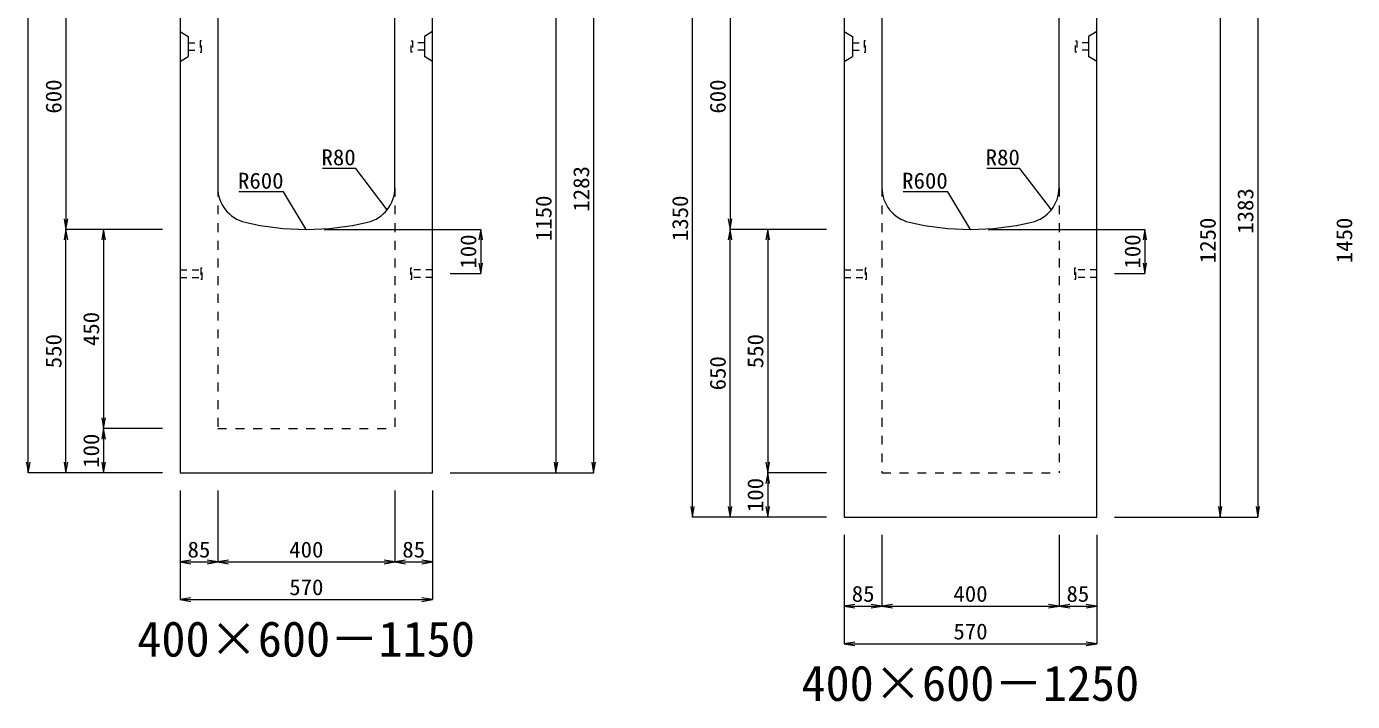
# Model space of a CAD drawing. Units: millimetres at full size. Extents: x -18734 to 51600, y -18820 to 17820.
# Drawn here: x 34918 to 37913, y 4934 to 6458 of the extents above; entities that cross this region are included whole.
import ezdxf
from ezdxf.enums import TextEntityAlignment as Align

# ---------------------------------------------------------------- set-up
doc = ezdxf.new("R2010")
doc.units = ezdxf.units.MM
doc.header["$LTSCALE"] = 20
doc.linetypes.add('USER1', pattern=[2, 1, -1])
doc.linetypes.add('USER2', pattern=[1.35, 0.75, -0.6])
for name, color, linetype, lineweight in [('インサート', 3, 'USER2', 9), ('寸法線', 7, 'Continuous', 13), ('引出線', 4, 'Continuous', 13), ('本体', 2, 'Continuous', 13)]:
    doc.layers.add(name, color=color, linetype=linetype, lineweight=lineweight)
doc.layers.add('文字', color=7, linetype='Continuous')
doc.styles.add('ＭＳ 明朝', font='')
doc.styles.get('ＭＳ 明朝').set_extended_font_data('MS Mincho')

# ---------------------------------------------------------------- blocks, each defined once
blk = doc.blocks.new('open_arrow')
at = {"color": 0, "linetype": 'Continuous', "lineweight": -2}
blk.add_lwpolyline([(7.5, 1.25), (0, 0), (7.5, -1.25)], dxfattribs=at)

msp = doc.modelspace()

# ---------------------------------------------------------------- linework, layer by layer
at = {"layer": 'インサート'}
for p, q in [((35283.2, 6421.5), (35310.2, 6421.5)), ((35283.2, 6421.5), (35283.2, 6404.5)), ((35313.2, 6425.5), (35310.2, 6425.5)), ((35310.2, 6425.5), (35310.2, 6400.5)), ((35313.2, 6400.5), (35313.2, 6425.5)), ((35786.8, 6425.5), (35789.8, 6425.5)), ((35786.8, 6400.5), (35786.8, 6425.5)), ((35789.8, 6425.5), (35789.8, 6400.5)), ((35816.8, 6421.5), (35789.8, 6421.5)), ((35816.8, 6421.5), (35816.8, 6404.5)), ((36783.2, 6421.5), (36810.2, 6421.5)), ((36783.2, 6421.5), (36783.2, 6404.5)), ((36813.2, 6425.5), (36810.2, 6425.5)), ((36810.2, 6425.5), (36810.2, 6400.5)), ((36813.2, 6400.5), (36813.2, 6425.5)), ((37286.8, 6425.5), (37289.8, 6425.5)), ((37286.8, 6400.5), (37286.8, 6425.5)), ((37289.8, 6425.5), (37289.8, 6400.5)), ((37316.8, 6421.5), (37289.8, 6421.5)), ((37316.8, 6421.5), (37316.8, 6404.5)), ((35283.2, 6404.5), (35310.2, 6404.5)), ((35310.2, 6400.5), (35313.2, 6400.5)), ((35789.8, 6400.5), (35786.8, 6400.5)), ((35816.8, 6404.5), (35789.8, 6404.5)), ((36783.2, 6404.5), (36810.2, 6404.5)), ((36810.2, 6400.5), (36813.2, 6400.5)), ((37289.8, 6400.5), (37286.8, 6400.5)), ((37316.8, 6404.5), (37289.8, 6404.5)), ((35265, 5908.5), (35312, 5908.5)), ((35265, 5908.5), (35265, 5891.5)), ((35315, 5912.5), (35312, 5912.5)), ((35312, 5912.5), (35312, 5887.5)), ((35315, 5887.5), (35315, 5912.5)), ((35788, 5912.5), (35785, 5912.5)), ((35785, 5912.5), (35785, 5887.5)), ((35788, 5887.5), (35788, 5912.5)), ((35835, 5908.5), (35788, 5908.5)), ((35835, 5891.5), (35835, 5908.5)), ((36765, 5908.5), (36812, 5908.5)), ((36765, 5908.5), (36765, 5891.5)), ((36815, 5912.5), (36812, 5912.5)), ((36812, 5912.5), (36812, 5887.5)), ((36815, 5887.5), (36815, 5912.5)), ((37288, 5912.5), (37285, 5912.5)), ((37285, 5912.5), (37285, 5887.5)), ((37288, 5887.5), (37288, 5912.5)), ((37335, 5908.5), (37288, 5908.5)), ((37335, 5891.5), (37335, 5908.5)), ((35265, 5891.5), (35312, 5891.5)), ((35312, 5887.5), (35315, 5887.5)), ((35785, 5887.5), (35788, 5887.5)), ((35835, 5891.5), (35788, 5891.5)), ((36765, 5891.5), (36812, 5891.5)), ((36812, 5887.5), (36815, 5887.5)), ((37285, 5887.5), (37288, 5887.5)), ((37335, 5891.5), (37288, 5891.5))]:
    msp.add_line(p, q, dxfattribs=at)
at = {"layer": '寸法線'}
for p, q in [((36198.78, 6733), (36198.78, 5450)), ((37698.78, 6733), (37698.78, 5350)), ((34922.06, 5450), (34922.06, 6700)), ((36422.06, 5350), (36422.06, 6700)), ((35007.06, 6600), (35007.06, 6000)), ((36113.78, 6600), (36113.78, 5450)), ((36507.06, 6600), (36507.06, 6000)), ((37613.78, 6600), (37613.78, 5350)), ((35225, 6000), (35007.06, 6000)), ((35007.06, 5450), (35007.06, 6000)), ((35225, 6000), (35007.06, 6000)), ((35092.06, 6000), (35092.06, 5550)), ((35225, 6000), (35092.06, 6000)), ((35590, 6000), (35943.78, 6000)), ((35943.78, 6000), (35943.78, 5900)), ((36725, 6000), (36507.06, 6000)), ((36507.06, 5350), (36507.06, 6000)), ((36725, 6000), (36507.06, 6000)), ((36592.06, 6000), (36592.06, 5450)), ((36725, 6000), (36592.06, 6000)), ((37090, 6000), (37443.78, 6000)), ((37443.78, 6000), (37443.78, 5900)), ((35875, 5900), (35943.78, 5900)), ((37375, 5900), (37443.78, 5900)), ((35225, 5550), (35092.06, 5550)), ((35092.06, 5550), (35092.06, 5450)), ((35225, 5550), (35092.06, 5550)), ((35225, 5450), (34922.06, 5450)), ((35225, 5450), (35007.06, 5450)), ((35225, 5450), (35092.06, 5450)), ((35875, 5450), (36113.78, 5450)), ((35875, 5450), (36198.78, 5450)), ((36725, 5450), (36592.06, 5450)), ((36592.06, 5450), (36592.06, 5350)), ((36725, 5450), (36592.06, 5450)), ((35265, 5410), (35265, 5248.84)), ((35265, 5410), (35265, 5163.84)), ((35350, 5410), (35350, 5248.84)), ((35350, 5410), (35350, 5248.84)), ((35750, 5410), (35750, 5248.84)), ((35750, 5410), (35750, 5248.84)), ((35835, 5410), (35835, 5248.84)), ((35835, 5410), (35835, 5163.84)), ((36725, 5350), (36422.06, 5350)), ((36725, 5350), (36507.06, 5350)), ((36725, 5350), (36592.06, 5350)), ((37375, 5350), (37613.78, 5350)), ((37375, 5350), (37698.78, 5350)), ((36765, 5310), (36765, 5148.84)), ((36765, 5310), (36765, 5063.84)), ((36850, 5310), (36850, 5148.84)), ((36850, 5310), (36850, 5148.84)), ((37250, 5310), (37250, 5148.84)), ((37250, 5310), (37250, 5148.84)), ((37335, 5310), (37335, 5148.84)), ((37335, 5310), (37335, 5063.84)), ((35265, 5248.84), (35350, 5248.84)), ((35350, 5248.84), (35750, 5248.84)), ((35750, 5248.84), (35835, 5248.84)), ((35265, 5163.84), (35835, 5163.84)), ((36765, 5148.84), (36850, 5148.84)), ((36850, 5148.84), (37250, 5148.84)), ((37250, 5148.84), (37335, 5148.84)), ((36765, 5063.84), (37335, 5063.84))]:
    msp.add_line(p, q, dxfattribs=at)
at = {"layer": '引出線'}
for points in [[(35732.76, 6044.42), (35661.5, 6137.53), (35586.83, 6137.53)], [(37232.76, 6044.42), (37161.5, 6137.53), (37086.83, 6137.53)], [(35550, 6000), (35498.63, 6084.75), (35397.63, 6084.75)], [(37050, 6000), (36998.63, 6084.75), (36897.63, 6084.75)]]:
    msp.add_lwpolyline(points, dxfattribs=at)
at = {"layer": '本体'}
for p, q in [((35265, 6600), (35265, 5450)), ((35350, 6600), (35350, 6094.04)), ((35750, 6094.04), (35750, 6600)), ((35835, 5450), (35835, 6600)), ((36765, 6600), (36765, 5350)), ((36850, 6600), (36850, 6094.04)), ((37250, 6094.04), (37250, 6600)), ((37335, 5350), (37335, 6600)), ((35265, 5450), (35835, 5450)), ((36765, 5350), (37335, 5350))]:
    msp.add_line(p, q, dxfattribs=at)
at = {"layer": '本体', "lineweight": 9}
for p, q in [((35265, 6447), (35283.2, 6435.5)), ((35835, 6447), (35816.8, 6435.5)), ((36765, 6447), (36783.2, 6435.5)), ((37335, 6447), (37316.8, 6435.5)), ((35283.2, 6435.5), (35283.2, 6390.5)), ((35816.8, 6435.5), (35816.8, 6390.5)), ((36783.2, 6435.5), (36783.2, 6390.5)), ((37316.8, 6435.5), (37316.8, 6390.5)), ((35265, 6379), (35283.2, 6390.5)), ((35835, 6379), (35816.8, 6390.5)), ((36765, 6379), (36783.2, 6390.5)), ((37335, 6379), (37316.8, 6390.5))]:
    msp.add_line(p, q, dxfattribs=at)
at = {"layer": '本体', "linetype": 'USER1', "lineweight": 15}
for p, q in [((35350, 6094.04), (35350, 5550)), ((35750, 6094.04), (35750, 5550)), ((36850, 6094.04), (36850, 5450)), ((37250, 6094.04), (37250, 5450)), ((35350, 5550), (35750, 5550)), ((36850, 5450), (37250, 5450))]:
    msp.add_line(p, q, dxfattribs=at)
at = {"layer": '本体'}
for centre, radius, start, end in [((35430, 6094.04), 80, 180, 256.65764), ((35670, 6094.04), 80, 283.34236, 0), ((36930, 6094.04), 80, 180, 256.65764), ((37170, 6094.04), 80, 283.34236, 0), ((35550, 6600), 600, 256.65764, 283.34236), ((37050, 6600), 600, 256.65764, 283.34236)]:
    msp.add_arc(centre, radius, start, end, dxfattribs=at)

# ---------------------------------------------------------------- block references
at = {"layer": '寸法線', "xscale": 3.2, "yscale": 3.2}
for p, rotation in [((35007.06, 6000), 90), ((36507.06, 6000), 90), ((35007.06, 6000), 270), ((35092.06, 6000), 270), ((35943.78, 6000), 270), ((36507.06, 6000), 270), ((36592.06, 6000), 270), ((37443.78, 6000), 270), ((35943.78, 5900), 90), ((37443.78, 5900), 90), ((35092.06, 5550), 90), ((35092.06, 5550), 270), ((34922.06, 5450), 90), ((35007.06, 5450), 90), ((35092.06, 5450), 90), ((36113.78, 5450), 90), ((36198.78, 5450), 90), ((36592.06, 5450), 90), ((36592.06, 5450), 270), ((36422.06, 5350), 90), ((36507.06, 5350), 90), ((36592.06, 5350), 90), ((37613.78, 5350), 90), ((37698.78, 5350), 90), ((35350, 5248.84), 180), ((35750, 5248.84), 180), ((35835, 5248.84), 180), ((35835, 5163.84), 180), ((36850, 5148.84), 180), ((37250, 5148.84), 180), ((37335, 5148.84), 180), ((37335, 5063.84), 180)]:
    msp.add_blockref('open_arrow', p, dxfattribs=dict(at, rotation=rotation))
for p in [(35265, 5248.84), (35350, 5248.84), (35750, 5248.84), (35265, 5163.84), (36765, 5148.84), (36850, 5148.84), (37250, 5148.84), (36765, 5063.84)]:
    msp.add_blockref('open_arrow', p, dxfattribs=at)
at = {"layer": '引出線', "xscale": 0.0533, "yscale": 0.0533}
for p, rotation in [((35732.76, 6044.42), 127.4), ((37232.76, 6044.42), 127.4), ((35550, 6000), 121.2), ((37050, 6000), 121.2)]:
    msp.add_blockref('open_arrow', p, dxfattribs=dict(at, rotation=rotation))

# ---------------------------------------------------------------- texts
at = {"layer": '寸法線', "style": 'ＭＳ 明朝', "width": 1.05}
for s, p in [('600', (34979.06, 6300)), ('600', (36479.06, 6300)), ('1283', (36170.78, 6091.5)), ('1383', (37670.78, 6041.5)), ('1150', (36085.78, 6025)), ('1350', (36394.06, 6025)), ('1250', (37585.78, 5975)), ('1450', (37894.06, 5975)), ('100', (35915.78, 5950)), ('100', (37415.78, 5950)), ('450', (35064.06, 5775)), ('550', (34979.06, 5725)), ('550', (36564.06, 5725)), ('650', (36479.06, 5675)), ('100', (35064.06, 5500)), ('100', (36564.06, 5400))]:
    msp.add_text(s, height=36.03, rotation=90, dxfattribs=at).set_placement(p, align=Align.MIDDLE_CENTER)
for s, p in [('85', (35307.5, 5276.84)), ('400', (35550, 5276.84)), ('85', (35792.5, 5276.84)), ('570', (35550, 5191.84)), ('85', (36807.5, 5176.84)), ('400', (37050, 5176.84)), ('85', (37292.5, 5176.84)), ('570', (37050, 5091.84))]:
    msp.add_text(s, height=36.03, dxfattribs=at).set_placement(p, align=Align.MIDDLE_CENTER)
at = {"layer": '引出線', "style": 'ＭＳ 明朝', "width": 1.05}
for s, p in [('R80', (35661.5, 6180.73)), ('R80', (37161.5, 6180.73)), ('R600', (35498.63, 6127.95)), ('R600', (36998.63, 6127.95))]:
    msp.add_text(s, height=36.03, dxfattribs=at).set_placement(p, align=Align.TOP_RIGHT)
at = {"layer": '文字', "style": 'ＭＳ 明朝'}
for s, p in [('400×600－1150', (35549.52, 5075.03)), ('400×600－1250', (37049.52, 4975.03))]:
    msp.add_text(s, height=80.06, dxfattribs=at).set_placement(p, align=Align.MIDDLE_CENTER)

doc.saveas('drawing.dxf')
